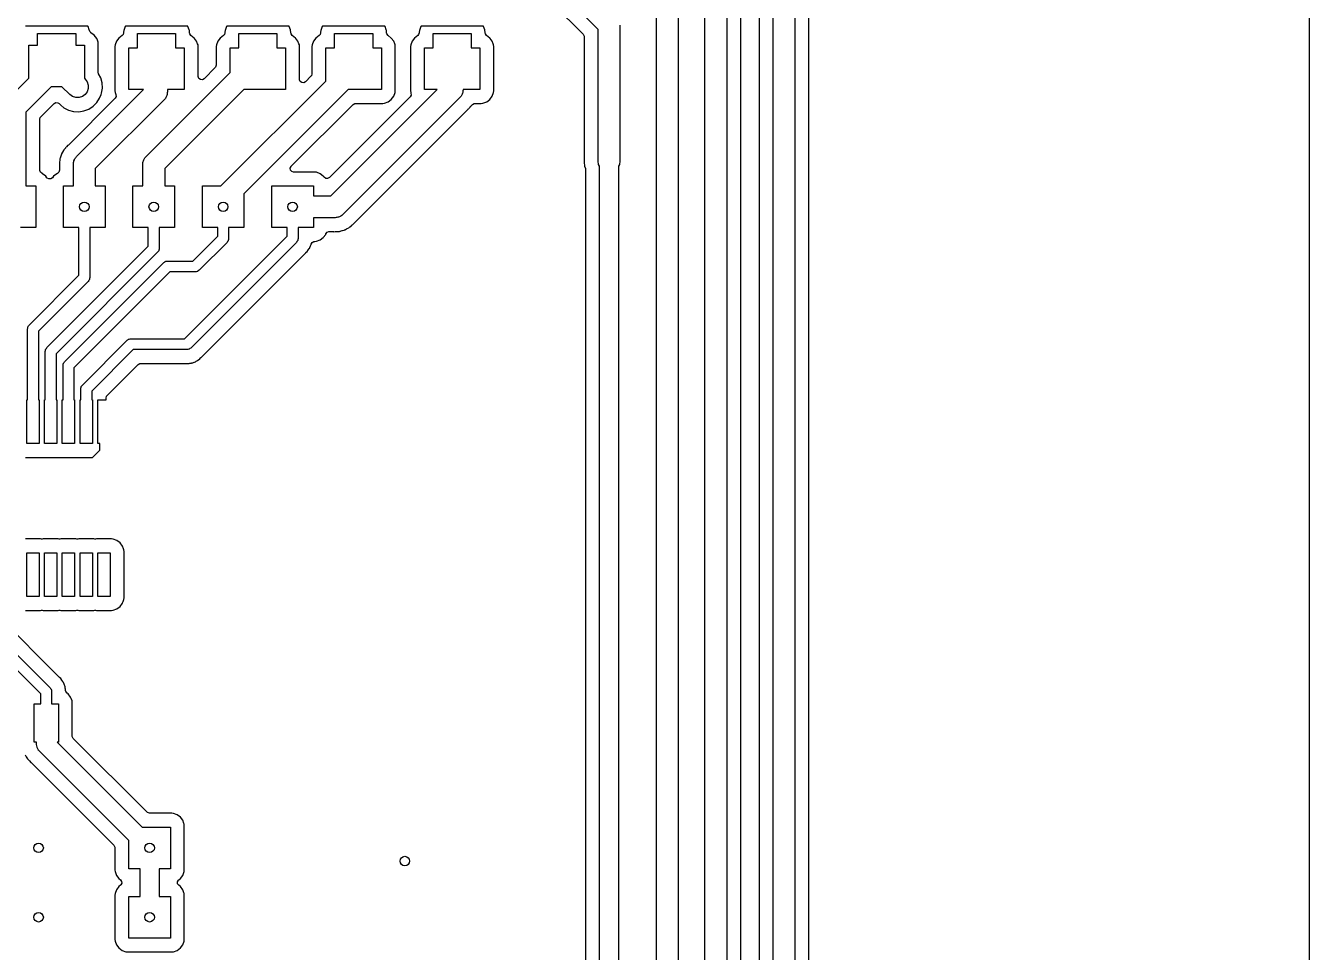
# Model space of a CAD drawing. Extents: x 0.01 to 3.59, y 0.01 to 5.59.
# Drawn here: x 1.737 to 3.587, y 1.669 to 3.005 of the extents above; entities that cross this region are included whole.
import ezdxf

# ---------------------------------------------------------------- set-up
doc = ezdxf.new("R2010")
doc.units = 0
doc.header["$MEASUREMENT"] = 0
doc.layers.add('BLACK', color=7, linetype='CONTINUOUS')

msp = doc.modelspace()

# ---------------------------------------------------------------- linework, layer by layer
at = {"layer": 'BLACK', "linetype": 'CONTINUOUS'}
for p, q in [((3.58703, 5.58207), (3.58703, 0.017933)), ((2.81425, 1.33252), (2.81425, 3.43148)), ((2.84575, 3.438), (2.84575, 1.326)), ((2.86577, 1.32921), (2.86577, 3.43479)), ((2.79423, 3.42113), (2.79423, 1.34287)), ((2.74775, 3.312), (2.74775, 1.504)), ((2.71625, 1.51052), (2.71625, 3.30548)), ((2.76777, 1.50721), (2.76777, 3.30879)), ((2.64625, 1.62241), (2.64625, 3.27948)), ((2.67775, 3.286), (2.67775, 1.61589)), ((2.56225, 2.99948), (2.50886, 3.05286)), ((2.49764, 3.03578), (2.54078, 2.99264)), ((1.8269, 3.00416), (1.7371, 3.00416)), ((1.82725, 3.00369), (1.8269, 3.00416)), ((1.82899, 2.99904), (1.82725, 3.00369)), ((1.82926, 2.9983), (1.82899, 2.99904)), ((1.82933, 2.998), (1.82926, 2.9983)), ((1.8294, 2.99801), (1.82933, 2.998)), ((1.82982, 2.99667), (1.8294, 2.99801)), ((1.83146, 2.99503), (1.82982, 2.99667)), ((1.87874, 2.9983), (1.87848, 2.99592)), ((1.88075, 3.00369), (1.87874, 2.9983)), ((1.87874, 2.9983), (1.87874, 2.9983)), ((1.8811, 3.00416), (1.88075, 3.00369)), ((1.88075, 3.00369), (1.88075, 3.00369)), ((1.9709, 3.00416), (1.8811, 3.00416)), ((1.97125, 3.00369), (1.9709, 3.00416)), ((1.97299, 2.99904), (1.97125, 3.00369)), ((1.97326, 2.9983), (1.97299, 2.99904)), ((1.97352, 2.99592), (1.97326, 2.9983)), ((1.97326, 2.9983), (1.97326, 2.9983)), ((2.02474, 2.9983), (2.02448, 2.99592)), ((2.02675, 3.00369), (2.02474, 2.9983)), ((2.02474, 2.9983), (2.02474, 2.9983)), ((2.0271, 3.00416), (2.02675, 3.00369)), ((2.02675, 3.00369), (2.02675, 3.00369)), ((2.1169, 3.00416), (2.0271, 3.00416)), ((2.11725, 3.00369), (2.1169, 3.00416)), ((2.11899, 2.99904), (2.11725, 3.00369)), ((2.11926, 2.9983), (2.11899, 2.99904)), ((2.11952, 2.99592), (2.11926, 2.9983)), ((2.11926, 2.9983), (2.11926, 2.9983)), ((2.16274, 2.9983), (2.16248, 2.99592)), ((2.16475, 3.00369), (2.16274, 2.9983)), ((2.16274, 2.9983), (2.16274, 2.9983)), ((2.1651, 3.00416), (2.16475, 3.00369)), ((2.16475, 3.00369), (2.16475, 3.00369)), ((2.2549, 3.00416), (2.1651, 3.00416)), ((2.25525, 3.00369), (2.2549, 3.00416)), ((2.25699, 2.99904), (2.25525, 3.00369)), ((2.25726, 2.9983), (2.25699, 2.99904)), ((2.25744, 2.99667), (2.25726, 2.9983)), ((2.25726, 2.9983), (2.25726, 2.9983)), ((2.25752, 2.99591), (2.25744, 2.99667)), ((2.30474, 2.9983), (2.30448, 2.99592)), ((2.30675, 3.00369), (2.30474, 2.9983)), ((2.30474, 2.9983), (2.30474, 2.9983)), ((2.3071, 3.00416), (2.30675, 3.00369)), ((2.30675, 3.00369), (2.30675, 3.00369)), ((2.3969, 3.00416), (2.3071, 3.00416)), ((2.39725, 3.00369), (2.3969, 3.00416)), ((2.39899, 2.99904), (2.39725, 3.00369)), ((2.39926, 2.9983), (2.39899, 2.99904)), ((2.39952, 2.99592), (2.39926, 2.9983)), ((2.39926, 2.9983), (2.39926, 2.9983)), ((2.56225, 2.81), (2.56225, 2.99948)), ((2.59375, 3.006), (2.59375, 2.81)), ((1.7545, 2.977), (1.7545, 2.994)), ((1.7545, 2.994), (1.8095, 2.994)), ((1.8095, 2.994), (1.8095, 2.977)), ((1.83141, 2.99496), (1.83146, 2.99503)), ((1.8363, 2.9913), (1.83141, 2.99496)), ((1.83798, 2.98905), (1.8363, 2.9913)), ((1.83975, 2.98669), (1.83798, 2.98905)), ((1.84075, 2.98403), (1.83975, 2.98669)), ((1.84176, 2.9813), (1.84075, 2.98403)), ((1.84202, 2.97892), (1.84176, 2.9813)), ((1.84176, 2.9813), (1.84176, 2.9813)), ((1.84202, 2.97891), (1.84202, 2.97892)), ((1.84202, 2.93806), (1.84202, 2.97891)), ((1.86825, 2.98269), (1.86624, 2.9773)), ((1.8717, 2.9873), (1.86825, 2.98269)), ((1.86825, 2.98269), (1.86825, 2.98269)), ((1.87649, 2.99089), (1.8717, 2.9873)), ((1.87769, 2.99218), (1.87649, 2.99089)), ((1.87848, 2.99486), (1.87769, 2.99218)), ((1.87848, 2.99592), (1.87848, 2.99486)), ((1.8985, 2.973), (1.8985, 2.994)), ((1.8985, 2.994), (1.9535, 2.994)), ((1.9535, 2.994), (1.9535, 2.973)), ((1.97352, 2.99591), (1.97352, 2.99592)), ((1.97352, 2.99486), (1.97352, 2.99591)), ((1.97383, 2.99313), (1.97352, 2.99486)), ((1.97551, 2.99089), (1.97383, 2.99313)), ((1.9803, 2.9873), (1.97551, 2.99089)), ((1.98076, 2.98669), (1.9803, 2.9873)), ((1.98375, 2.98269), (1.98076, 2.98669)), ((1.98516, 2.97892), (1.98375, 2.98269)), ((1.98576, 2.9773), (1.98516, 2.97892)), ((2.01425, 2.98269), (2.01224, 2.9773)), ((2.0177, 2.9873), (2.01425, 2.98269)), ((2.01425, 2.98269), (2.01425, 2.98269)), ((2.02249, 2.99089), (2.0177, 2.9873)), ((2.02369, 2.99218), (2.02249, 2.99089)), ((2.02448, 2.99486), (2.02369, 2.99218)), ((2.02448, 2.99592), (2.02448, 2.99486)), ((2.0445, 2.973), (2.0445, 2.994)), ((2.0445, 2.994), (2.0995, 2.994)), ((2.0995, 2.994), (2.0995, 2.973)), ((2.11952, 2.99591), (2.11952, 2.99592)), ((2.11952, 2.99486), (2.11952, 2.99591)), ((2.11983, 2.99313), (2.11952, 2.99486)), ((2.12151, 2.99089), (2.11983, 2.99313)), ((2.1263, 2.9873), (2.12151, 2.99089)), ((2.12676, 2.98669), (2.1263, 2.9873)), ((2.12975, 2.98269), (2.12676, 2.98669)), ((2.13116, 2.97892), (2.12975, 2.98269)), ((2.13176, 2.9773), (2.13116, 2.97892)), ((2.15225, 2.98269), (2.15024, 2.9773)), ((2.1557, 2.9873), (2.15225, 2.98269)), ((2.15225, 2.98269), (2.15225, 2.98269)), ((2.16049, 2.99089), (2.1557, 2.9873)), ((2.16169, 2.99218), (2.16049, 2.99089)), ((2.16248, 2.99486), (2.16169, 2.99218)), ((2.16248, 2.99592), (2.16248, 2.99486)), ((2.1825, 2.973), (2.1825, 2.994)), ((2.1825, 2.994), (2.2375, 2.994)), ((2.2375, 2.994), (2.2375, 2.973)), ((2.25752, 2.99486), (2.25752, 2.99591)), ((2.25783, 2.99313), (2.25752, 2.99486)), ((2.25951, 2.99089), (2.25783, 2.99313)), ((2.25969, 2.99075), (2.25951, 2.99089)), ((2.2643, 2.9873), (2.25969, 2.99075)), ((2.25969, 2.99075), (2.25969, 2.99075)), ((2.26775, 2.98269), (2.2643, 2.9873)), ((2.26916, 2.97892), (2.26775, 2.98269)), ((2.26976, 2.9773), (2.26916, 2.97892)), ((2.29425, 2.98269), (2.29224, 2.9773)), ((2.2977, 2.9873), (2.29425, 2.98269)), ((2.29425, 2.98269), (2.29425, 2.98269)), ((2.30249, 2.99089), (2.2977, 2.9873)), ((2.30369, 2.99218), (2.30249, 2.99089)), ((2.30448, 2.99486), (2.30369, 2.99218)), ((2.30448, 2.99592), (2.30448, 2.99591)), ((2.30448, 2.99591), (2.30448, 2.99486)), ((2.3245, 2.973), (2.3245, 2.994)), ((2.3245, 2.994), (2.3795, 2.994)), ((2.3795, 2.994), (2.3795, 2.973)), ((2.39952, 2.99591), (2.39952, 2.99592)), ((2.39952, 2.99486), (2.39952, 2.99591)), ((2.39983, 2.99313), (2.39952, 2.99486)), ((2.40151, 2.99089), (2.39983, 2.99313)), ((2.4063, 2.9873), (2.40151, 2.99089)), ((2.40676, 2.98669), (2.4063, 2.9873)), ((2.40975, 2.98269), (2.40676, 2.98669)), ((2.41116, 2.97892), (2.40975, 2.98269)), ((2.41176, 2.9773), (2.41116, 2.97892)), ((2.54078, 2.99264), (2.54212, 2.99018)), ((2.54212, 2.99018), (2.54223, 2.98913)), ((2.54223, 2.98913), (2.54223, 2.80813)), ((1.742, 2.92927), (1.742, 2.977)), ((1.742, 2.977), (1.7545, 2.977)), ((1.8095, 2.977), (1.822, 2.977)), ((1.822, 2.977), (1.822, 2.92927)), ((1.86624, 2.9773), (1.86598, 2.97492)), ((1.86598, 2.97492), (1.86598, 2.91108)), ((1.86624, 2.9773), (1.86624, 2.9773)), ((1.886, 2.913), (1.886, 2.973)), ((1.886, 2.973), (1.8985, 2.973)), ((1.9535, 2.973), (1.966, 2.973)), ((1.966, 2.973), (1.966, 2.913)), ((1.98602, 2.97492), (1.98576, 2.9773)), ((1.98576, 2.9773), (1.98576, 2.9773)), ((1.98602, 2.97491), (1.98602, 2.97492)), ((1.98602, 2.93207), (1.98602, 2.97491)), ((2.01224, 2.9773), (2.01198, 2.97492)), ((2.01198, 2.97492), (2.01198, 2.94811)), ((2.01224, 2.9773), (2.01224, 2.9773)), ((2.032, 2.93777), (2.032, 2.973)), ((2.032, 2.973), (2.0445, 2.973)), ((2.0995, 2.973), (2.112, 2.973)), ((2.112, 2.973), (2.112, 2.913)), ((2.13202, 2.97492), (2.13176, 2.9773)), ((2.13176, 2.9773), (2.13176, 2.9773)), ((2.13202, 2.97491), (2.13202, 2.97492)), ((2.13202, 2.92758), (2.13202, 2.97491)), ((2.15024, 2.9773), (2.14998, 2.97492)), ((2.14998, 2.97492), (2.14998, 2.93562)), ((2.15024, 2.9773), (2.15024, 2.9773)), ((2.17, 2.92527), (2.17, 2.973)), ((2.17, 2.973), (2.1825, 2.973)), ((2.2375, 2.973), (2.25, 2.973)), ((2.25, 2.973), (2.25, 2.913)), ((2.27002, 2.97492), (2.26976, 2.9773)), ((2.26976, 2.9773), (2.26976, 2.9773)), ((2.27002, 2.97491), (2.27002, 2.97492)), ((2.27002, 2.91109), (2.27002, 2.97491)), ((2.29224, 2.9773), (2.29198, 2.97492)), ((2.29198, 2.97492), (2.29198, 2.91108)), ((2.29224, 2.9773), (2.29224, 2.9773)), ((2.312, 2.913), (2.312, 2.973)), ((2.312, 2.973), (2.3245, 2.973)), ((2.3795, 2.973), (2.392, 2.973)), ((2.392, 2.973), (2.392, 2.913)), ((2.41202, 2.97492), (2.41176, 2.9773)), ((2.41176, 2.9773), (2.41176, 2.9773)), ((2.41202, 2.97491), (2.41202, 2.97492)), ((2.41202, 2.91109), (2.41202, 2.97491)), ((2.01053, 2.94461), (1.99449, 2.92857)), ((2.01119, 2.94543), (2.01053, 2.94461)), ((2.01198, 2.94811), (2.01119, 2.94543)), ((1.71086, 2.89814), (1.742, 2.92927)), ((1.822, 2.92927), (1.82314, 2.92814)), ((1.82314, 2.92814), (1.82603, 2.92415)), ((1.82603, 2.92415), (1.82755, 2.91946)), ((1.84256, 2.93581), (1.84202, 2.93806)), ((1.84558, 2.92989), (1.84256, 2.93581)), ((1.84752, 2.92263), (1.84558, 2.92989)), ((1.84792, 2.91512), (1.84752, 2.92263)), ((1.91086, 2.81663), (2.032, 2.93777)), ((1.98603, 2.93172), (1.98602, 2.93207)), ((1.98701, 2.9291), (1.98603, 2.93172)), ((1.98925, 2.92743), (1.98701, 2.9291)), ((1.99203, 2.92723), (1.98925, 2.92743)), ((1.99449, 2.92857), (1.99203, 2.92723)), ((2.01873, 2.774), (2.17, 2.92527)), ((2.13203, 2.92722), (2.13202, 2.92758)), ((2.13301, 2.92461), (2.13203, 2.92722)), ((2.13525, 2.92293), (2.13301, 2.92461)), ((2.13803, 2.92273), (2.13525, 2.92293)), ((2.14049, 2.92407), (2.13803, 2.92273)), ((2.14853, 2.93211), (2.14049, 2.92407)), ((2.14919, 2.93294), (2.14853, 2.93211)), ((2.14998, 2.93562), (2.14919, 2.93294)), ((1.77427, 2.917), (1.73775, 2.88048)), ((1.78973, 2.917), (1.77427, 2.917)), ((1.80086, 2.90586), (1.78973, 2.917)), ((1.80485, 2.90297), (1.80086, 2.90586)), ((1.81086, 2.81663), (1.90723, 2.913)), ((1.82314, 2.90586), (1.81915, 2.90297)), ((1.82603, 2.90985), (1.82314, 2.90586)), ((1.82755, 2.91454), (1.82603, 2.90985)), ((1.82755, 2.91946), (1.82755, 2.91454)), ((1.84404, 2.90067), (1.84612, 2.90609)), ((1.84612, 2.90609), (1.84674, 2.90769)), ((1.84674, 2.90769), (1.84792, 2.91512)), ((1.86598, 2.91108), (1.86624, 2.9087)), ((1.86624, 2.9087), (1.86624, 2.9087)), ((1.86624, 2.9087), (1.86624, 2.9087)), ((1.86624, 2.9087), (1.86624, 2.9087)), ((1.86624, 2.9087), (1.86721, 2.90608)), ((1.86721, 2.90608), (1.8674, 2.90558)), ((1.8674, 2.90558), (1.8676, 2.90279)), ((1.90723, 2.913), (1.886, 2.913)), ((2.05178, 2.913), (1.93775, 2.79897)), ((1.94098, 2.90463), (1.94041, 2.90353)), ((1.94117, 2.90585), (1.94098, 2.90463)), ((1.94155, 2.90703), (1.94117, 2.90585)), ((1.94175, 2.9095), (1.94155, 2.90827)), ((1.94155, 2.90827), (1.94155, 2.90703)), ((1.966, 2.913), (1.94175, 2.913)), ((1.94175, 2.913), (1.94175, 2.9095)), ((2.112, 2.913), (2.05178, 2.913)), ((2.20227, 2.913), (2.052, 2.76273)), ((2.17697, 2.75975), (2.33022, 2.913)), ((2.25, 2.913), (2.20227, 2.913)), ((2.26775, 2.90331), (2.26976, 2.9087)), ((2.26976, 2.9087), (2.27002, 2.91108)), ((2.26976, 2.9087), (2.26976, 2.9087)), ((2.27002, 2.91108), (2.27002, 2.91109)), ((2.29278, 2.90498), (2.29144, 2.90253)), ((2.29198, 2.91108), (2.29224, 2.9087)), ((2.29224, 2.9087), (2.29224, 2.9087)), ((2.29224, 2.9087), (2.29258, 2.90777)), ((2.29258, 2.90777), (2.29278, 2.90498)), ((2.33022, 2.913), (2.312, 2.913)), ((2.3653, 2.90435), (2.36474, 2.90325)), ((2.36603, 2.90535), (2.3653, 2.90435)), ((2.36641, 2.90653), (2.36603, 2.90535)), ((2.36698, 2.90764), (2.36641, 2.90653)), ((2.36717, 2.90886), (2.36698, 2.90764)), ((2.36755, 2.91004), (2.36717, 2.90886)), ((2.36775, 2.9125), (2.36755, 2.91128)), ((2.36755, 2.91128), (2.36755, 2.91004)), ((2.392, 2.913), (2.36775, 2.913)), ((2.36775, 2.913), (2.36775, 2.9125)), ((2.40975, 2.90331), (2.41176, 2.9087)), ((2.41176, 2.9087), (2.41202, 2.91108)), ((2.41176, 2.9087), (2.41176, 2.9087)), ((2.41202, 2.91108), (2.41202, 2.91109)), ((1.76878, 2.88319), (1.77849, 2.89291)), ((1.77849, 2.89291), (1.78095, 2.89425)), ((1.78095, 2.89425), (1.78373, 2.89405)), ((1.78373, 2.89405), (1.78551, 2.89291)), ((1.78551, 2.89291), (1.78803, 2.89038)), ((1.78803, 2.89038), (1.79241, 2.88684)), ((1.79241, 2.88684), (1.79241, 2.88684)), ((1.79241, 2.88684), (1.79911, 2.88342)), ((1.86626, 2.90034), (1.79897, 2.83305)), ((1.80954, 2.90145), (1.80485, 2.90297)), ((1.81446, 2.90145), (1.80954, 2.90145)), ((1.81915, 2.90297), (1.81446, 2.90145)), ((1.82833, 2.88496), (1.83463, 2.88905)), ((1.83463, 2.88905), (1.83995, 2.89437)), ((1.83463, 2.88905), (1.83463, 2.88905)), ((1.93714, 2.89836), (1.83775, 2.79897)), ((1.83995, 2.89437), (1.84404, 2.90067)), ((1.83995, 2.89437), (1.83995, 2.89437)), ((1.8676, 2.90279), (1.86626, 2.90034)), ((1.86626, 2.90034), (1.86626, 2.90034)), ((1.93786, 2.89936), (1.93714, 2.89836)), ((1.93874, 2.90024), (1.93786, 2.89936)), ((1.9393, 2.90134), (1.93874, 2.90024)), ((1.94003, 2.90235), (1.9393, 2.90134)), ((1.94041, 2.90353), (1.94003, 2.90235)), ((2.12007, 2.80249), (2.20911, 2.89153)), ((2.29144, 2.90253), (2.17502, 2.78611)), ((2.36314, 2.90137), (2.19463, 2.73286)), ((2.20911, 2.89153), (2.21156, 2.89287)), ((2.21156, 2.89287), (2.21262, 2.89298)), ((2.21262, 2.89298), (2.25192, 2.89298)), ((2.25192, 2.89298), (2.2543, 2.89324)), ((2.2543, 2.89324), (2.25969, 2.89525)), ((2.2543, 2.89324), (2.2543, 2.89324)), ((2.25969, 2.89525), (2.2643, 2.8987)), ((2.25969, 2.89525), (2.25969, 2.89525)), ((2.2643, 2.8987), (2.26775, 2.90331)), ((2.26775, 2.90331), (2.26775, 2.90331)), ((2.36386, 2.90237), (2.36314, 2.90137)), ((2.36474, 2.90325), (2.36386, 2.90237)), ((2.37502, 2.88495), (2.37562, 2.88545)), ((2.37562, 2.88545), (2.37578, 2.88557)), ((2.37578, 2.88557), (2.37607, 2.88578)), ((2.37607, 2.88578), (2.37791, 2.88783)), ((2.37791, 2.88783), (2.378, 2.88792)), ((2.378, 2.88792), (2.37862, 2.88854)), ((2.37862, 2.88854), (2.37917, 2.88922)), ((2.37862, 2.88854), (2.37862, 2.88854)), ((2.37917, 2.88922), (2.37925, 2.88931)), ((2.37925, 2.88931), (2.38066, 2.89088)), ((2.38066, 2.89088), (2.38107, 2.89134)), ((2.38107, 2.89134), (2.38345, 2.89281)), ((2.38345, 2.89281), (2.38476, 2.89298)), ((2.38476, 2.89298), (2.39392, 2.89298)), ((2.39392, 2.89298), (2.3963, 2.89324)), ((2.3963, 2.89324), (2.40169, 2.89525)), ((2.3963, 2.89324), (2.3963, 2.89324)), ((2.40169, 2.89525), (2.4063, 2.8987)), ((2.40169, 2.89525), (2.40169, 2.89525)), ((2.4063, 2.8987), (2.40975, 2.90331)), ((2.40975, 2.90331), (2.40975, 2.90331)), ((1.73775, 2.88048), (1.73775, 2.774)), ((1.75777, 2.87013), (1.75856, 2.87281)), ((1.75777, 2.79666), (1.75777, 2.87013)), ((1.75856, 2.87281), (1.75922, 2.87364)), ((1.75922, 2.87364), (1.76878, 2.88319)), ((1.79911, 2.88342), (1.80637, 2.88148)), ((1.80637, 2.88148), (1.81388, 2.88108)), ((1.81388, 2.88108), (1.82131, 2.88226)), ((1.82131, 2.88226), (1.82833, 2.88496)), ((2.21105, 2.72097), (2.37502, 2.88495)), ((1.796, 2.83008), (1.79538, 2.82946)), ((1.79609, 2.83017), (1.796, 2.83008)), ((1.79692, 2.8311), (1.79609, 2.83017)), ((1.79793, 2.83222), (1.79692, 2.8311)), ((1.79838, 2.83255), (1.79793, 2.83222)), ((1.79897, 2.83305), (1.79838, 2.83255)), ((1.78662, 2.81166), (1.78648, 2.81112)), ((1.78676, 2.81242), (1.78662, 2.81166)), ((1.78682, 2.81297), (1.78676, 2.81242)), ((1.78722, 2.8142), (1.78682, 2.81297)), ((1.78682, 2.81297), (1.78682, 2.81297)), ((1.78767, 2.8156), (1.78722, 2.8142)), ((1.78771, 2.81572), (1.78767, 2.8156)), ((1.78842, 2.81838), (1.78771, 2.81572)), ((1.78868, 2.81888), (1.78842, 2.81838)), ((1.78897, 2.8196), (1.78868, 2.81888)), ((1.78914, 2.82012), (1.78897, 2.8196)), ((1.79052, 2.82251), (1.78914, 2.82012)), ((1.79059, 2.82263), (1.79052, 2.82251)), ((1.79184, 2.82508), (1.79059, 2.82263)), ((1.79219, 2.82551), (1.79184, 2.82508)), ((1.79263, 2.82616), (1.79219, 2.82551)), ((1.7929, 2.82664), (1.79263, 2.82616)), ((1.79475, 2.82869), (1.7929, 2.82664)), ((1.79483, 2.82878), (1.79475, 2.82869)), ((1.79497, 2.82895), (1.79483, 2.82878)), ((1.79538, 2.82946), (1.79497, 2.82895)), ((1.80702, 2.81036), (1.80759, 2.81147)), ((1.80759, 2.81147), (1.80797, 2.81265)), ((1.80797, 2.81265), (1.8087, 2.81365)), ((1.8087, 2.81365), (1.80926, 2.81475)), ((1.80926, 2.81475), (1.81014, 2.81563)), ((1.81014, 2.81563), (1.81086, 2.81663)), ((1.90702, 2.81036), (1.90759, 2.81147)), ((1.90759, 2.81147), (1.90797, 2.81265)), ((1.90797, 2.81265), (1.9087, 2.81365)), ((1.9087, 2.81365), (1.90926, 2.81475)), ((1.90926, 2.81475), (1.91014, 2.81563)), ((1.91014, 2.81563), (1.91086, 2.81663)), ((1.75778, 2.79631), (1.75777, 2.79666)), ((1.75876, 2.79369), (1.75778, 2.79631)), ((1.76099, 2.79201), (1.75876, 2.79369)), ((1.78544, 2.79398), (1.78333, 2.79215)), ((1.78623, 2.79666), (1.78544, 2.79398)), ((1.78617, 2.8052), (1.78608, 2.80361)), ((1.78608, 2.80361), (1.78617, 2.80307)), ((1.78623, 2.80637), (1.78617, 2.8052)), ((1.78617, 2.80307), (1.78623, 2.80229)), ((1.78632, 2.80824), (1.78623, 2.80737)), ((1.78623, 2.80737), (1.78623, 2.80737)), ((1.78623, 2.80737), (1.78623, 2.8065)), ((1.78623, 2.8065), (1.78623, 2.80637)), ((1.78623, 2.80229), (1.78623, 2.79666)), ((1.78633, 2.80837), (1.78632, 2.80824)), ((1.78648, 2.81112), (1.78633, 2.80837)), ((1.80625, 2.8055), (1.80645, 2.80672)), ((1.80625, 2.774), (1.80625, 2.8055)), ((1.80645, 2.80796), (1.80683, 2.80914)), ((1.80645, 2.80672), (1.80645, 2.80796)), ((1.80683, 2.80914), (1.80702, 2.81036)), ((1.83775, 2.79897), (1.83775, 2.774)), ((1.90625, 2.8055), (1.90645, 2.80672)), ((1.90625, 2.774), (1.90625, 2.8055)), ((1.90645, 2.80796), (1.90683, 2.80914)), ((1.90645, 2.80672), (1.90645, 2.80796)), ((1.90683, 2.80914), (1.90702, 2.81036)), ((1.93775, 2.79897), (1.93775, 2.774)), ((2.11867, 2.79969), (2.11983, 2.80223)), ((2.11907, 2.79692), (2.11867, 2.79969)), ((2.1209, 2.79481), (2.11907, 2.79692)), ((2.11983, 2.80223), (2.12007, 2.80249)), ((2.12358, 2.79402), (2.1209, 2.79481)), ((2.15391, 2.79402), (2.12358, 2.79402)), ((2.15392, 2.79402), (2.15391, 2.79402)), ((2.15391, 2.79402), (2.15391, 2.79402)), ((2.1563, 2.79376), (2.15392, 2.79402)), ((2.15392, 2.79402), (2.15392, 2.79402)), ((2.1565, 2.79369), (2.1563, 2.79376)), ((2.1563, 2.79376), (2.1563, 2.79376)), ((2.1563, 2.79376), (2.1563, 2.79376)), ((2.1563, 2.79376), (2.1563, 2.79376)), ((2.1563, 2.79376), (2.1563, 2.79376)), ((2.16169, 2.79175), (2.1565, 2.79369)), ((2.54223, 2.80813), (2.54282, 2.80252)), ((2.54282, 2.80252), (2.54396, 2.79902)), ((2.54396, 2.79902), (2.5442, 2.79749)), ((2.5442, 2.79749), (2.5442, 1.65805)), ((2.56302, 2.80513), (2.56225, 2.81)), ((2.56422, 2.80278), (2.56302, 2.80513)), ((2.56422, 1.64771), (2.56422, 2.80278)), ((2.59298, 2.80513), (2.59178, 2.80278)), ((2.59178, 2.80278), (2.59178, 1.642)), ((2.59375, 2.81), (2.59298, 2.80513)), ((1.76169, 2.79175), (1.76099, 2.79201)), ((1.7663, 2.7883), (1.76169, 2.79175)), ((1.76169, 2.79175), (1.76169, 2.79175)), ((1.76803, 2.78599), (1.7663, 2.7883)), ((1.76849, 2.78546), (1.76803, 2.78599)), ((1.77095, 2.78412), (1.76849, 2.78546)), ((1.77373, 2.78432), (1.77095, 2.78412)), ((1.77597, 2.78599), (1.77373, 2.78432)), ((1.7777, 2.7883), (1.77597, 2.78599)), ((1.78231, 2.79175), (1.7777, 2.7883)), ((1.78301, 2.79201), (1.78231, 2.79175)), ((1.78231, 2.79175), (1.78231, 2.79175)), ((1.78231, 2.79175), (1.78231, 2.79175)), ((1.78333, 2.79215), (1.78301, 2.79201)), ((2.1663, 2.7883), (2.16169, 2.79175)), ((2.16754, 2.78664), (2.1663, 2.7883)), ((2.16978, 2.78497), (2.16754, 2.78664)), ((2.17257, 2.78477), (2.16978, 2.78497)), ((2.17502, 2.78611), (2.17257, 2.78477)), ((1.73775, 2.774), (1.752, 2.774)), ((1.752, 2.774), (1.752, 2.714)), ((1.792, 2.714), (1.792, 2.774)), ((1.792, 2.774), (1.80625, 2.774)), ((1.83775, 2.774), (1.852, 2.774)), ((1.852, 2.774), (1.852, 2.714)), ((1.892, 2.714), (1.892, 2.774)), ((1.892, 2.774), (1.90625, 2.774)), ((1.93775, 2.774), (1.952, 2.774)), ((1.952, 2.774), (1.952, 2.714)), ((1.992, 2.714), (1.992, 2.774)), ((1.992, 2.774), (2.01873, 2.774)), ((2.052, 2.76273), (2.052, 2.714)), ((2.092, 2.714), (2.092, 2.774)), ((2.092, 2.774), (2.152, 2.774)), ((2.152, 2.774), (2.152, 2.75975)), ((2.152, 2.75975), (2.17697, 2.75975)), ((2.1835, 2.72825), (2.152, 2.72825)), ((2.152, 2.72825), (2.152, 2.714)), ((2.18472, 2.72845), (2.1835, 2.72825)), ((2.18596, 2.72845), (2.18472, 2.72845)), ((2.18714, 2.72883), (2.18596, 2.72845)), ((2.18836, 2.72902), (2.18714, 2.72883)), ((2.18947, 2.72959), (2.18836, 2.72902)), ((2.19065, 2.72997), (2.18947, 2.72959)), ((2.19165, 2.7307), (2.19065, 2.72997)), ((2.19275, 2.73126), (2.19165, 2.7307)), ((2.19363, 2.73214), (2.19275, 2.73126)), ((2.19463, 2.73286), (2.19363, 2.73214)), ((2.20817, 2.71809), (2.2091, 2.71892)), ((2.2091, 2.71892), (2.21022, 2.71993)), ((2.21022, 2.71993), (2.21055, 2.72038)), ((2.21055, 2.72038), (2.21105, 2.72097)), ((1.752, 2.714), (1.73017, 2.714)), ((1.81413, 2.714), (1.792, 2.714)), ((1.81413, 2.64526), (1.81413, 2.714)), ((1.852, 2.714), (1.82987, 2.714)), ((1.82987, 2.714), (1.82987, 2.642)), ((1.91413, 2.714), (1.892, 2.714)), ((1.91413, 2.68726), (1.91413, 2.714)), ((1.952, 2.714), (1.92987, 2.714)), ((1.92987, 2.714), (1.92987, 2.684)), ((1.96649, 2.55387), (2.11413, 2.70151)), ((1.97849, 2.66587), (2.01413, 2.70151)), ((2.01413, 2.714), (1.992, 2.714)), ((2.01413, 2.70151), (2.01413, 2.714)), ((2.052, 2.714), (2.02987, 2.714)), ((2.02987, 2.714), (2.02987, 2.69825)), ((2.11413, 2.714), (2.092, 2.714)), ((2.11413, 2.70151), (2.11413, 2.714)), ((2.152, 2.714), (2.12987, 2.714)), ((2.12987, 2.714), (2.12987, 2.69825)), ((2.1663, 2.6997), (2.16975, 2.70431)), ((2.16975, 2.70431), (2.17001, 2.70501)), ((2.16975, 2.70431), (2.16975, 2.70431)), ((2.16975, 2.70431), (2.16975, 2.70431)), ((2.17001, 2.70501), (2.17169, 2.70724)), ((2.17169, 2.70724), (2.17431, 2.70822)), ((2.17431, 2.70822), (2.17466, 2.70823)), ((2.17466, 2.70823), (2.18029, 2.70823)), ((2.18029, 2.70823), (2.18107, 2.70817)), ((2.18107, 2.70817), (2.18161, 2.70808)), ((2.18161, 2.70808), (2.1833, 2.70817)), ((2.1833, 2.70817), (2.18437, 2.70823)), ((2.18437, 2.70823), (2.1845, 2.70823)), ((2.1845, 2.70823), (2.18537, 2.70823)), ((2.18537, 2.70823), (2.18609, 2.70831)), ((2.18537, 2.70823), (2.18537, 2.70823)), ((2.18537, 2.70823), (2.18537, 2.70823)), ((2.18537, 2.70823), (2.18537, 2.70823)), ((2.18609, 2.70831), (2.18624, 2.70832)), ((2.18624, 2.70832), (2.18637, 2.70833)), ((2.18637, 2.70833), (2.18912, 2.70848)), ((2.18912, 2.70848), (2.18966, 2.70862)), ((2.18966, 2.70862), (2.19042, 2.70876)), ((2.19042, 2.70876), (2.1909, 2.70881)), ((2.1909, 2.70881), (2.19097, 2.70882)), ((2.19097, 2.70882), (2.19218, 2.70921)), ((2.19097, 2.70882), (2.19097, 2.70882)), ((2.19097, 2.70882), (2.19097, 2.70882)), ((2.19218, 2.70921), (2.1936, 2.70967)), ((2.1936, 2.70967), (2.19372, 2.70971)), ((2.19372, 2.70971), (2.19638, 2.71042)), ((2.19638, 2.71042), (2.19665, 2.71056)), ((2.19665, 2.71056), (2.19688, 2.71068)), ((2.19688, 2.71068), (2.1976, 2.71097)), ((2.1976, 2.71097), (2.19812, 2.71114)), ((2.19812, 2.71114), (2.19975, 2.71208)), ((2.19975, 2.71208), (2.20051, 2.71252)), ((2.20051, 2.71252), (2.20063, 2.71259)), ((2.20063, 2.71259), (2.20308, 2.71384)), ((2.20308, 2.71384), (2.20351, 2.71419)), ((2.20351, 2.71419), (2.20416, 2.71463)), ((2.20416, 2.71463), (2.20464, 2.7149)), ((2.20464, 2.7149), (2.20669, 2.71675)), ((2.20669, 2.71675), (2.20678, 2.71683)), ((2.20678, 2.71683), (2.20695, 2.71697)), ((2.20695, 2.71697), (2.20746, 2.71738)), ((2.20746, 2.71738), (2.20808, 2.718)), ((2.20808, 2.718), (2.20817, 2.71809)), ((1.76793, 2.54107), (1.91413, 2.68726)), ((1.92958, 2.68271), (1.92943, 2.6814)), ((1.92987, 2.684), (1.92958, 2.68271)), ((2.12757, 2.69268), (1.97532, 2.54043)), ((2.02757, 2.69268), (1.98732, 2.65243)), ((2.02827, 2.6938), (2.02757, 2.69268)), ((2.02909, 2.69484), (2.02827, 2.6938)), ((2.02919, 2.69527), (2.02909, 2.69484)), ((2.02943, 2.69565), (2.02919, 2.69527)), ((2.02958, 2.69696), (2.02943, 2.69565)), ((2.02987, 2.69825), (2.02958, 2.69696)), ((2.12827, 2.6938), (2.12757, 2.69268)), ((2.12909, 2.69484), (2.12827, 2.6938)), ((2.12919, 2.69527), (2.12909, 2.69484)), ((2.12943, 2.69565), (2.12919, 2.69527)), ((2.12958, 2.69696), (2.12943, 2.69565)), ((2.12987, 2.69825), (2.12958, 2.69696)), ((2.14452, 2.68177), (2.14605, 2.68372)), ((2.14605, 2.68372), (2.14621, 2.68408)), ((2.14621, 2.68408), (2.14665, 2.68486)), ((2.14665, 2.68486), (2.14688, 2.68519)), ((2.14665, 2.68486), (2.14665, 2.68486)), ((2.14688, 2.68519), (2.14776, 2.6875)), ((2.14776, 2.6875), (2.14781, 2.68764)), ((2.14781, 2.68764), (2.14883, 2.68989)), ((2.14883, 2.68991), (2.14884, 2.68993)), ((2.14883, 2.68989), (2.14883, 2.68991)), ((2.14884, 2.68993), (2.14892, 2.69018)), ((2.14892, 2.69018), (2.14896, 2.69017)), ((2.14896, 2.69017), (2.15009, 2.69241)), ((2.15009, 2.69241), (2.1525, 2.69383)), ((2.1525, 2.69383), (2.15371, 2.69398)), ((2.15371, 2.69398), (2.15392, 2.69398)), ((2.15392, 2.69398), (2.1563, 2.69424)), ((2.1563, 2.69424), (2.16169, 2.69625)), ((2.1563, 2.69424), (2.1563, 2.69424)), ((2.16169, 2.69625), (2.1663, 2.6997)), ((2.16169, 2.69625), (2.16169, 2.69625)), ((1.92757, 2.67843), (1.78137, 2.53224)), ((1.79353, 2.52067), (1.93643, 2.66357)), ((1.92827, 2.67955), (1.92757, 2.67843)), ((1.92909, 2.68058), (1.92827, 2.67955)), ((1.92919, 2.68102), (1.92909, 2.68058)), ((1.92943, 2.6814), (1.92919, 2.68102)), ((1.93643, 2.66357), (1.93755, 2.66427)), ((1.93755, 2.66427), (1.93858, 2.66509)), ((1.93858, 2.66509), (1.93902, 2.66519)), ((1.93902, 2.66519), (1.9394, 2.66543)), ((1.9394, 2.66543), (1.94071, 2.66558)), ((1.94071, 2.66558), (1.942, 2.66587)), ((1.942, 2.66587), (1.97849, 2.66587)), ((1.99012, 2.52692), (2.14107, 2.67788)), ((2.14107, 2.67788), (2.14118, 2.67798)), ((2.14118, 2.67798), (2.14303, 2.67962)), ((2.14303, 2.67962), (2.14444, 2.68165)), ((2.14303, 2.67962), (2.14303, 2.67962)), ((2.14303, 2.67962), (2.14303, 2.67962)), ((2.14444, 2.68165), (2.14452, 2.68177)), ((1.74233, 2.57347), (1.81413, 2.64526)), ((1.94526, 2.65013), (1.80697, 2.51184)), ((1.98175, 2.65013), (1.94526, 2.65013)), ((1.98304, 2.65042), (1.98175, 2.65013)), ((1.98435, 2.65057), (1.98304, 2.65042)), ((1.98473, 2.65081), (1.98435, 2.65057)), ((1.98516, 2.65091), (1.98473, 2.65081)), ((1.9862, 2.65173), (1.98516, 2.65091)), ((1.98732, 2.65243), (1.9862, 2.65173)), ((1.82757, 2.63643), (1.75577, 2.56464)), ((1.82827, 2.63755), (1.82757, 2.63643)), ((1.82909, 2.63858), (1.82827, 2.63755)), ((1.82919, 2.63902), (1.82909, 2.63858)), ((1.82943, 2.6394), (1.82919, 2.63902)), ((1.82958, 2.64071), (1.82943, 2.6394)), ((1.82987, 2.642), (1.82958, 2.64071)), ((1.74071, 2.57088), (1.74081, 2.57132)), ((1.74081, 2.57132), (1.74163, 2.57235)), ((1.74163, 2.57235), (1.74233, 2.57347)), ((1.74003, 2.5679), (1.74032, 2.56919)), ((1.74003, 2.4657), (1.74003, 2.5679)), ((1.74032, 2.56919), (1.74047, 2.5705)), ((1.74047, 2.5705), (1.74071, 2.57088)), ((1.75577, 2.56464), (1.75577, 2.4657)), ((1.88481, 2.55227), (1.88584, 2.55309)), ((1.88584, 2.55309), (1.88628, 2.55319)), ((1.88628, 2.55319), (1.88666, 2.55343)), ((1.88666, 2.55343), (1.88797, 2.55358)), ((1.88797, 2.55358), (1.88926, 2.55387)), ((1.88926, 2.55387), (1.96649, 2.55387)), ((1.76563, 2.5355), (1.76592, 2.53679)), ((1.76563, 2.4657), (1.76563, 2.5355)), ((1.76592, 2.53679), (1.76607, 2.5381)), ((1.76607, 2.5381), (1.76631, 2.53848)), ((1.76631, 2.53848), (1.76641, 2.53892)), ((1.76641, 2.53892), (1.76723, 2.53995)), ((1.76723, 2.53995), (1.76793, 2.54107)), ((1.81913, 2.48701), (1.88369, 2.55157)), ((1.89252, 2.53813), (1.83257, 2.47818)), ((1.88369, 2.55157), (1.88481, 2.55227)), ((1.96975, 2.53813), (1.89252, 2.53813)), ((1.97104, 2.53842), (1.96975, 2.53813)), ((1.97235, 2.53857), (1.97104, 2.53842)), ((1.97273, 2.53881), (1.97235, 2.53857)), ((1.97316, 2.53891), (1.97273, 2.53881)), ((1.9742, 2.53973), (1.97316, 2.53891)), ((1.97532, 2.54043), (1.9742, 2.53973)), ((1.78137, 2.53224), (1.78137, 2.4657)), ((1.79123, 2.5151), (1.79152, 2.51639)), ((1.79152, 2.51639), (1.79167, 2.5177)), ((1.79167, 2.5177), (1.79191, 2.51808)), ((1.79191, 2.51808), (1.79201, 2.51852)), ((1.79201, 2.51852), (1.79283, 2.51955)), ((1.79283, 2.51955), (1.79353, 2.52067)), ((1.85494, 2.47224), (1.89936, 2.51665)), ((1.89936, 2.51665), (1.90181, 2.51799)), ((1.90181, 2.51799), (1.90286, 2.51811)), ((1.90286, 2.51811), (1.96883, 2.51811)), ((1.96883, 2.51811), (1.96898, 2.5181)), ((1.96898, 2.5181), (1.97144, 2.51795)), ((1.97144, 2.51795), (1.97289, 2.51822)), ((1.97144, 2.51795), (1.97144, 2.51795)), ((1.97289, 2.51822), (1.97387, 2.5184)), ((1.97387, 2.5184), (1.97402, 2.51842)), ((1.97402, 2.51842), (1.97441, 2.51847)), ((1.97441, 2.51847), (1.97647, 2.51872)), ((1.97647, 2.51872), (1.97685, 2.51886)), ((1.97647, 2.51872), (1.97647, 2.51872)), ((1.97647, 2.51872), (1.97647, 2.51872)), ((1.97685, 2.51886), (1.97771, 2.5191)), ((1.97771, 2.5191), (1.97811, 2.51917)), ((1.97811, 2.51917), (1.98036, 2.52019)), ((1.97811, 2.51917), (1.97811, 2.51917)), ((1.97811, 2.51917), (1.97811, 2.51917)), ((1.98036, 2.52019), (1.9805, 2.52024)), ((1.9805, 2.52024), (1.9819, 2.52078)), ((1.9819, 2.52078), (1.98281, 2.52112)), ((1.98281, 2.52112), (1.98314, 2.52135)), ((1.98314, 2.52135), (1.98392, 2.52179)), ((1.98392, 2.52179), (1.98428, 2.52195)), ((1.98428, 2.52195), (1.9855, 2.52291)), ((1.98428, 2.52195), (1.98428, 2.52195)), ((1.9855, 2.52291), (1.98623, 2.52348)), ((1.98623, 2.52348), (1.98635, 2.52357)), ((1.98635, 2.52357), (1.98838, 2.52497)), ((1.98838, 2.52497), (1.99002, 2.52682)), ((1.98838, 2.52497), (1.98838, 2.52497)), ((1.99002, 2.52682), (1.99012, 2.52692)), ((1.79123, 2.4657), (1.79123, 2.5151)), ((1.80697, 2.51184), (1.80697, 2.4657)), ((1.81683, 2.48144), (1.81712, 2.48273)), ((1.81683, 2.4657), (1.81683, 2.48144)), ((1.81712, 2.48273), (1.81727, 2.48404)), ((1.81727, 2.48404), (1.81751, 2.48442)), ((1.81751, 2.48442), (1.81761, 2.48486)), ((1.81761, 2.48486), (1.81843, 2.48589)), ((1.81843, 2.48589), (1.81913, 2.48701)), ((1.73904, 2.4027), (1.73904, 2.4657)), ((1.73904, 2.4657), (1.74003, 2.4657)), ((1.75577, 2.4657), (1.75676, 2.4657)), ((1.75676, 2.4657), (1.75676, 2.4027)), ((1.76464, 2.4027), (1.76464, 2.4657)), ((1.76464, 2.4657), (1.76563, 2.4657)), ((1.78137, 2.4657), (1.78236, 2.4657)), ((1.78236, 2.4657), (1.78236, 2.4027)), ((1.79024, 2.4027), (1.79024, 2.4657)), ((1.79024, 2.4657), (1.79123, 2.4657)), ((1.80697, 2.4657), (1.80796, 2.4657)), ((1.80796, 2.4657), (1.80796, 2.4027)), ((1.81584, 2.4027), (1.81584, 2.4657)), ((1.81584, 2.4657), (1.81683, 2.4657)), ((1.83257, 2.47818), (1.83257, 2.4657)), ((1.83257, 2.4657), (1.83356, 2.4657)), ((1.83356, 2.4657), (1.83356, 2.4027)), ((1.84144, 2.43425), (1.84144, 2.4657)), ((1.84144, 2.4657), (1.85358, 2.4657)), ((1.85351, 2.4682), (1.85401, 2.47095)), ((1.85358, 2.46761), (1.85351, 2.4682)), ((1.85358, 2.4657), (1.85358, 2.46761)), ((1.85358, 2.46761), (1.85358, 2.46761)), ((1.85401, 2.47095), (1.85494, 2.47224)), ((1.84143, 2.4342), (1.84144, 2.43425)), ((1.84144, 2.43415), (1.84143, 2.4342)), ((1.84144, 2.4027), (1.84144, 2.43415)), ((1.75676, 2.4027), (1.73904, 2.4027)), ((1.78236, 2.4027), (1.76464, 2.4027)), ((1.80796, 2.4027), (1.79024, 2.4027)), ((1.83356, 2.4027), (1.81584, 2.4027)), ((1.83374, 2.38268), (1.84439, 2.39334)), ((1.84439, 2.4027), (1.84144, 2.4027)), ((1.84439, 2.39334), (1.84439, 2.4027)), ((1.73713, 2.38268), (1.75867, 2.38268)), ((1.75867, 2.38268), (1.76017, 2.38285)), ((1.75867, 2.38268), (1.75867, 2.38268)), ((1.75867, 2.38268), (1.75867, 2.38268)), ((1.75867, 2.38268), (1.75867, 2.38268)), ((1.76017, 2.38285), (1.76123, 2.38285)), ((1.76123, 2.38285), (1.76273, 2.38268)), ((1.76273, 2.38268), (1.76273, 2.38268)), ((1.76273, 2.38268), (1.76273, 2.38268)), ((1.76273, 2.38268), (1.76273, 2.38268)), ((1.76273, 2.38268), (1.78427, 2.38268)), ((1.78427, 2.38268), (1.78577, 2.38285)), ((1.78427, 2.38268), (1.78427, 2.38268)), ((1.78427, 2.38268), (1.78427, 2.38268)), ((1.78427, 2.38268), (1.78427, 2.38268)), ((1.78577, 2.38285), (1.78683, 2.38285)), ((1.78683, 2.38285), (1.78833, 2.38268)), ((1.78833, 2.38268), (1.78833, 2.38268)), ((1.78833, 2.38268), (1.78833, 2.38268)), ((1.78833, 2.38268), (1.78833, 2.38268)), ((1.78833, 2.38268), (1.80987, 2.38268)), ((1.80987, 2.38268), (1.81137, 2.38285)), ((1.80987, 2.38268), (1.80987, 2.38268)), ((1.80987, 2.38268), (1.80987, 2.38268)), ((1.80987, 2.38268), (1.80987, 2.38268)), ((1.81137, 2.38285), (1.81243, 2.38285)), ((1.81243, 2.38285), (1.81393, 2.38268)), ((1.81393, 2.38268), (1.81393, 2.38268)), ((1.81393, 2.38268), (1.81393, 2.38268)), ((1.81393, 2.38268), (1.81393, 2.38268)), ((1.81393, 2.38268), (1.83374, 2.38268)), ((1.75867, 2.26532), (1.73713, 2.26532)), ((1.76017, 2.26515), (1.75867, 2.26532)), ((1.76123, 2.26515), (1.76017, 2.26515)), ((1.76273, 2.26532), (1.76123, 2.26515)), ((1.78427, 2.26532), (1.76273, 2.26532)), ((1.78577, 2.26515), (1.78427, 2.26532)), ((1.78683, 2.26515), (1.78577, 2.26515)), ((1.78833, 2.26532), (1.78683, 2.26515)), ((1.80987, 2.26532), (1.78833, 2.26532)), ((1.81137, 2.26515), (1.80987, 2.26532)), ((1.81243, 2.26515), (1.81137, 2.26515)), ((1.81393, 2.26532), (1.81243, 2.26515)), ((1.83547, 2.26532), (1.81393, 2.26532)), ((1.83697, 2.26515), (1.83547, 2.26532)), ((1.83803, 2.26515), (1.83697, 2.26515)), ((1.83953, 2.26532), (1.83803, 2.26515)), ((1.86107, 2.26532), (1.83953, 2.26532)), ((1.86346, 2.26506), (1.86107, 2.26532)), ((1.86107, 2.26532), (1.86107, 2.26532)), ((1.86107, 2.26532), (1.86107, 2.26532)), ((1.86885, 2.26305), (1.86346, 2.26506)), ((1.86346, 2.26506), (1.86346, 2.26506)), ((1.86346, 2.26506), (1.86346, 2.26506)), ((1.87346, 2.2596), (1.86885, 2.26305)), ((1.87691, 2.25499), (1.87346, 2.2596)), ((1.73904, 2.1823), (1.73904, 2.2453)), ((1.73904, 2.2453), (1.75676, 2.2453)), ((1.75676, 2.2453), (1.75676, 2.1823)), ((1.76464, 2.1823), (1.76464, 2.2453)), ((1.76464, 2.2453), (1.78236, 2.2453)), ((1.78236, 2.2453), (1.78236, 2.1823)), ((1.79024, 2.1823), (1.79024, 2.2453)), ((1.79024, 2.2453), (1.80796, 2.2453)), ((1.80796, 2.2453), (1.80796, 2.1823)), ((1.81584, 2.1823), (1.81584, 2.2453)), ((1.81584, 2.2453), (1.83356, 2.2453)), ((1.83356, 2.2453), (1.83356, 2.1823)), ((1.84144, 2.1823), (1.84144, 2.2453)), ((1.84144, 2.2453), (1.85916, 2.2453)), ((1.85916, 2.2453), (1.85916, 2.1823)), ((1.87846, 2.25084), (1.87691, 2.25499)), ((1.87892, 2.2496), (1.87846, 2.25084)), ((1.87918, 2.24721), (1.87892, 2.2496)), ((1.87892, 2.2496), (1.87892, 2.2496)), ((1.87918, 2.18039), (1.87918, 2.24721)), ((1.87918, 2.24721), (1.87918, 2.24721)), ((1.65357, 2.16982), (1.77257, 2.05082)), ((1.75676, 2.1823), (1.73904, 2.1823)), ((1.78236, 2.1823), (1.76464, 2.1823)), ((1.80796, 2.1823), (1.79024, 2.1823)), ((1.83356, 2.1823), (1.81584, 2.1823)), ((1.85916, 2.1823), (1.84144, 2.1823)), ((1.86346, 2.16254), (1.86885, 2.16455)), ((1.86885, 2.16455), (1.87346, 2.168)), ((1.86885, 2.16455), (1.86885, 2.16455)), ((1.87346, 2.168), (1.87691, 2.17261)), ((1.87691, 2.17261), (1.87714, 2.17324)), ((1.87691, 2.17261), (1.87691, 2.17261)), ((1.87714, 2.17324), (1.87789, 2.17525)), ((1.87789, 2.17525), (1.87892, 2.178)), ((1.87892, 2.178), (1.87918, 2.18039)), ((1.87892, 2.178), (1.87892, 2.178)), ((1.87918, 2.18039), (1.87918, 2.18039)), ((1.75913, 2.04199), (1.64013, 2.16099)), ((1.78608, 2.06563), (1.69789, 2.15382)), ((1.73713, 2.16228), (1.75867, 2.16228)), ((1.75867, 2.16228), (1.76017, 2.16245)), ((1.75867, 2.16228), (1.75867, 2.16228)), ((1.75867, 2.16228), (1.75867, 2.16228)), ((1.75867, 2.16228), (1.75867, 2.16228)), ((1.76017, 2.16245), (1.76123, 2.16245)), ((1.76123, 2.16245), (1.76273, 2.16228)), ((1.76273, 2.16228), (1.76273, 2.16228)), ((1.76273, 2.16228), (1.76273, 2.16228)), ((1.76273, 2.16228), (1.76273, 2.16228)), ((1.76273, 2.16228), (1.78427, 2.16228)), ((1.78427, 2.16228), (1.78577, 2.16245)), ((1.78427, 2.16228), (1.78427, 2.16228)), ((1.78427, 2.16228), (1.78427, 2.16228)), ((1.78427, 2.16228), (1.78427, 2.16228)), ((1.78577, 2.16245), (1.78683, 2.16245)), ((1.78683, 2.16245), (1.78833, 2.16228)), ((1.78833, 2.16228), (1.78833, 2.16228)), ((1.78833, 2.16228), (1.78833, 2.16228)), ((1.78833, 2.16228), (1.78833, 2.16228)), ((1.78833, 2.16228), (1.80987, 2.16228)), ((1.80987, 2.16228), (1.81137, 2.16245)), ((1.80987, 2.16228), (1.80987, 2.16228)), ((1.80987, 2.16228), (1.80987, 2.16228)), ((1.80987, 2.16228), (1.80987, 2.16228)), ((1.81137, 2.16245), (1.81243, 2.16245)), ((1.81243, 2.16245), (1.81393, 2.16228)), ((1.81393, 2.16228), (1.81393, 2.16228)), ((1.81393, 2.16228), (1.81393, 2.16228)), ((1.81393, 2.16228), (1.81393, 2.16228)), ((1.81393, 2.16228), (1.83547, 2.16228)), ((1.83547, 2.16228), (1.83697, 2.16245)), ((1.83547, 2.16228), (1.83547, 2.16228)), ((1.83547, 2.16228), (1.83547, 2.16228)), ((1.83547, 2.16228), (1.83547, 2.16228)), ((1.83697, 2.16245), (1.83803, 2.16245)), ((1.83803, 2.16245), (1.83953, 2.16228)), ((1.83953, 2.16228), (1.83953, 2.16228)), ((1.83953, 2.16228), (1.83953, 2.16228)), ((1.83953, 2.16228), (1.83953, 2.16228)), ((1.83953, 2.16228), (1.86107, 2.16228)), ((1.86107, 2.16228), (1.86346, 2.16254)), ((1.86346, 2.16254), (1.86346, 2.16254)), ((1.78618, 2.06553), (1.78608, 2.06563)), ((1.78803, 2.06389), (1.78618, 2.06553)), ((1.78944, 2.06186), (1.78803, 2.06389)), ((1.78952, 2.06174), (1.78944, 2.06186)), ((1.79105, 2.05979), (1.78952, 2.06174)), ((1.79121, 2.05943), (1.79105, 2.05979)), ((1.79165, 2.05864), (1.79121, 2.05943)), ((1.79188, 2.05831), (1.79165, 2.05864)), ((1.79276, 2.056), (1.79188, 2.05831)), ((1.79281, 2.05587), (1.79276, 2.056)), ((1.79352, 2.05431), (1.79281, 2.05587)), ((1.79383, 2.05362), (1.79352, 2.05431)), ((1.7939, 2.05322), (1.79383, 2.05362)), ((1.79383, 2.05362), (1.79383, 2.05362)), ((1.79414, 2.05236), (1.7939, 2.05322)), ((1.75913, 2.0275), (1.75913, 2.04199)), ((1.77257, 2.05082), (1.77327, 2.04971)), ((1.77327, 2.04971), (1.77409, 2.04867)), ((1.77409, 2.04867), (1.77419, 2.04824)), ((1.77419, 2.04824), (1.77443, 2.04786)), ((1.77443, 2.04786), (1.77458, 2.04654)), ((1.77458, 2.04654), (1.77487, 2.04526)), ((1.77487, 2.04526), (1.77487, 2.0275)), ((1.79428, 2.05198), (1.79414, 2.05236)), ((1.79457, 2.04961), (1.79428, 2.05198)), ((1.79458, 2.04953), (1.79457, 2.04961)), ((1.7946, 2.04938), (1.79458, 2.04953)), ((1.79505, 2.04695), (1.7946, 2.04938)), ((1.79506, 2.0468), (1.79505, 2.04695)), ((1.79505, 2.04695), (1.79505, 2.04695)), ((1.79536, 2.04536), (1.79506, 2.0468)), ((1.79704, 2.04312), (1.79536, 2.04536)), ((1.7988, 2.0418), (1.79704, 2.04312)), ((1.80225, 2.03719), (1.7988, 2.0418)), ((1.803, 2.03519), (1.80225, 2.03719)), ((1.80426, 2.0318), (1.803, 2.03519)), ((1.7495, 1.9725), (1.7495, 2.0275)), ((1.7495, 2.0275), (1.75913, 2.0275)), ((1.77487, 2.0275), (1.7845, 2.0275)), ((1.7845, 2.0275), (1.7845, 1.9725)), ((1.80452, 2.02942), (1.80426, 2.0318)), ((1.80426, 2.0318), (1.80426, 2.0318)), ((1.80452, 2.02941), (1.80452, 2.02942)), ((1.80452, 1.98133), (1.80452, 2.02941)), ((1.80463, 1.98028), (1.80452, 1.98133)), ((1.80597, 1.97783), (1.80463, 1.98028)), ((1.75322, 1.9725), (1.7495, 1.9725)), ((1.75322, 1.969), (1.75322, 1.9725)), ((1.75355, 1.96704), (1.75322, 1.969)), ((1.75379, 1.96507), (1.75355, 1.96704)), ((1.75392, 1.96481), (1.75379, 1.96507)), ((1.75397, 1.96453), (1.75392, 1.96481)), ((1.75491, 1.96278), (1.75397, 1.96453)), ((1.75579, 1.96099), (1.75491, 1.96278)), ((1.75604, 1.96069), (1.75579, 1.96099)), ((1.75613, 1.96054), (1.75604, 1.96069)), ((1.7845, 1.9725), (1.78299, 1.9725)), ((1.78299, 1.9725), (1.90549, 1.85)), ((1.91233, 1.87147), (1.80597, 1.97783)), ((1.73654, 1.95389), (1.73827, 1.95118)), ((1.73827, 1.95118), (1.73993, 1.94842)), ((1.73993, 1.94842), (1.73997, 1.94838)), ((1.73997, 1.94838), (1.74046, 1.94775)), ((1.74046, 1.94775), (1.7405, 1.9477)), ((1.7405, 1.9477), (1.74278, 1.94542)), ((1.74278, 1.94542), (1.74499, 1.94309)), ((1.74499, 1.94309), (1.74504, 1.94305)), ((1.74504, 1.94305), (1.74571, 1.94249)), ((1.74571, 1.94249), (1.86453, 1.82367)), ((1.75634, 1.96034), (1.75613, 1.96054)), ((1.75726, 1.95926), (1.75634, 1.96034)), ((1.886, 1.83051), (1.75726, 1.95926)), ((1.91315, 1.87081), (1.91233, 1.87147)), ((1.91583, 1.87002), (1.91315, 1.87081)), ((1.94791, 1.87002), (1.91583, 1.87002)), ((1.94792, 1.87002), (1.94791, 1.87002)), ((1.94791, 1.87002), (1.94791, 1.87002)), ((1.9503, 1.86976), (1.94792, 1.87002)), ((1.94792, 1.87002), (1.94792, 1.87002)), ((1.95569, 1.86775), (1.9503, 1.86976)), ((1.9503, 1.86976), (1.9503, 1.86976)), ((1.9503, 1.86976), (1.9503, 1.86976)), ((1.90549, 1.85), (1.946, 1.85)), ((1.946, 1.85), (1.946, 1.79)), ((1.9603, 1.8643), (1.95569, 1.86775)), ((1.96375, 1.85969), (1.9603, 1.8643)), ((1.96549, 1.85504), (1.96375, 1.85969)), ((1.96576, 1.8543), (1.96549, 1.85504)), ((1.96602, 1.85192), (1.96576, 1.8543)), ((1.96576, 1.8543), (1.96576, 1.8543)), ((1.96602, 1.85191), (1.96602, 1.85192)), ((1.96602, 1.78809), (1.96602, 1.85191)), ((1.86453, 1.82367), (1.86587, 1.82122)), ((1.86587, 1.82122), (1.86598, 1.82017)), ((1.86598, 1.82017), (1.86598, 1.78808)), ((1.886, 1.79), (1.886, 1.83051)), ((1.86598, 1.78808), (1.86624, 1.7857)), ((1.86624, 1.7857), (1.86624, 1.7857)), ((1.86624, 1.7857), (1.86825, 1.78031)), ((1.86825, 1.78031), (1.86825, 1.78031)), ((1.86825, 1.78031), (1.8717, 1.7757)), ((1.8717, 1.7757), (1.87401, 1.77397)), ((1.90222, 1.79), (1.886, 1.79)), ((1.90222, 1.75), (1.90222, 1.79)), ((1.946, 1.79), (1.92978, 1.79)), ((1.92978, 1.79), (1.92978, 1.75)), ((1.95799, 1.77397), (1.9603, 1.7757)), ((1.9603, 1.7757), (1.96375, 1.78031)), ((1.96375, 1.78031), (1.96576, 1.7857)), ((1.96375, 1.78031), (1.96375, 1.78031)), ((1.96576, 1.7857), (1.96602, 1.78808)), ((1.96576, 1.7857), (1.96576, 1.7857)), ((1.96602, 1.78808), (1.96602, 1.78809)), ((1.86825, 1.75969), (1.86624, 1.7543)), ((1.8717, 1.7643), (1.86825, 1.75969)), ((1.86825, 1.75969), (1.86825, 1.75969)), ((1.87401, 1.76603), (1.8717, 1.7643)), ((1.87401, 1.77397), (1.87568, 1.77173)), ((1.87454, 1.76649), (1.87401, 1.76603)), ((1.87588, 1.76895), (1.87454, 1.76649)), ((1.87568, 1.77173), (1.87588, 1.76895)), ((1.95612, 1.77105), (1.95746, 1.77351)), ((1.95632, 1.76827), (1.95612, 1.77105)), ((1.95799, 1.76603), (1.95632, 1.76827)), ((1.95746, 1.77351), (1.95799, 1.77397)), ((1.9603, 1.7643), (1.95799, 1.76603)), ((1.96375, 1.75969), (1.9603, 1.7643)), ((1.96549, 1.75504), (1.96375, 1.75969)), ((1.86624, 1.7543), (1.86598, 1.75192)), ((1.86598, 1.75192), (1.86598, 1.68808)), ((1.86624, 1.7543), (1.86624, 1.7543)), ((1.886, 1.69), (1.886, 1.75)), ((1.886, 1.75), (1.90222, 1.75)), ((1.92978, 1.75), (1.946, 1.75)), ((1.946, 1.75), (1.946, 1.69)), ((1.96576, 1.7543), (1.96549, 1.75504)), ((1.96602, 1.75192), (1.96576, 1.7543)), ((1.96576, 1.7543), (1.96576, 1.7543)), ((1.96602, 1.75191), (1.96602, 1.75192)), ((1.96602, 1.68809), (1.96602, 1.75191)), ((1.86598, 1.68808), (1.86624, 1.6857)), ((1.86624, 1.6857), (1.86624, 1.6857)), ((1.86624, 1.6857), (1.86825, 1.68031)), ((1.946, 1.69), (1.886, 1.69)), ((1.96375, 1.68031), (1.96576, 1.6857)), ((1.96576, 1.6857), (1.96602, 1.68808)), ((1.96576, 1.6857), (1.96576, 1.6857)), ((1.96602, 1.68808), (1.96602, 1.68809)), ((1.86825, 1.68031), (1.86825, 1.68031)), ((1.86825, 1.68031), (1.8717, 1.6757)), ((1.8717, 1.6757), (1.87631, 1.67225)), ((1.87631, 1.67225), (1.87631, 1.67225)), ((1.87631, 1.67225), (1.8817, 1.67024)), ((1.8817, 1.67024), (1.8817, 1.67024)), ((1.8817, 1.67024), (1.88408, 1.66998)), ((1.88408, 1.66998), (1.88409, 1.66998)), ((1.88409, 1.66998), (1.94792, 1.66998)), ((1.94792, 1.66998), (1.9503, 1.67024)), ((1.9503, 1.67024), (1.95569, 1.67225)), ((1.9503, 1.67024), (1.9503, 1.67024)), ((1.95569, 1.67225), (1.9603, 1.6757)), ((1.95569, 1.67225), (1.95569, 1.67225)), ((1.9603, 1.6757), (1.96375, 1.68031)), ((1.96375, 1.68031), (1.96375, 1.68031))]:
    msp.add_line(p, q, dxfattribs=at)
at = {"layer": 'BLACK'}
for centre in [(1.822, 2.744), (1.922, 2.744), (2.022, 2.744), (2.122, 2.744), (1.756, 1.82), (1.916, 1.82), (2.28373, 1.80094), (1.756, 1.72), (1.916, 1.72)]:
    msp.add_circle(centre, 0.00689, dxfattribs=at)

doc.saveas('drawing.dxf')
